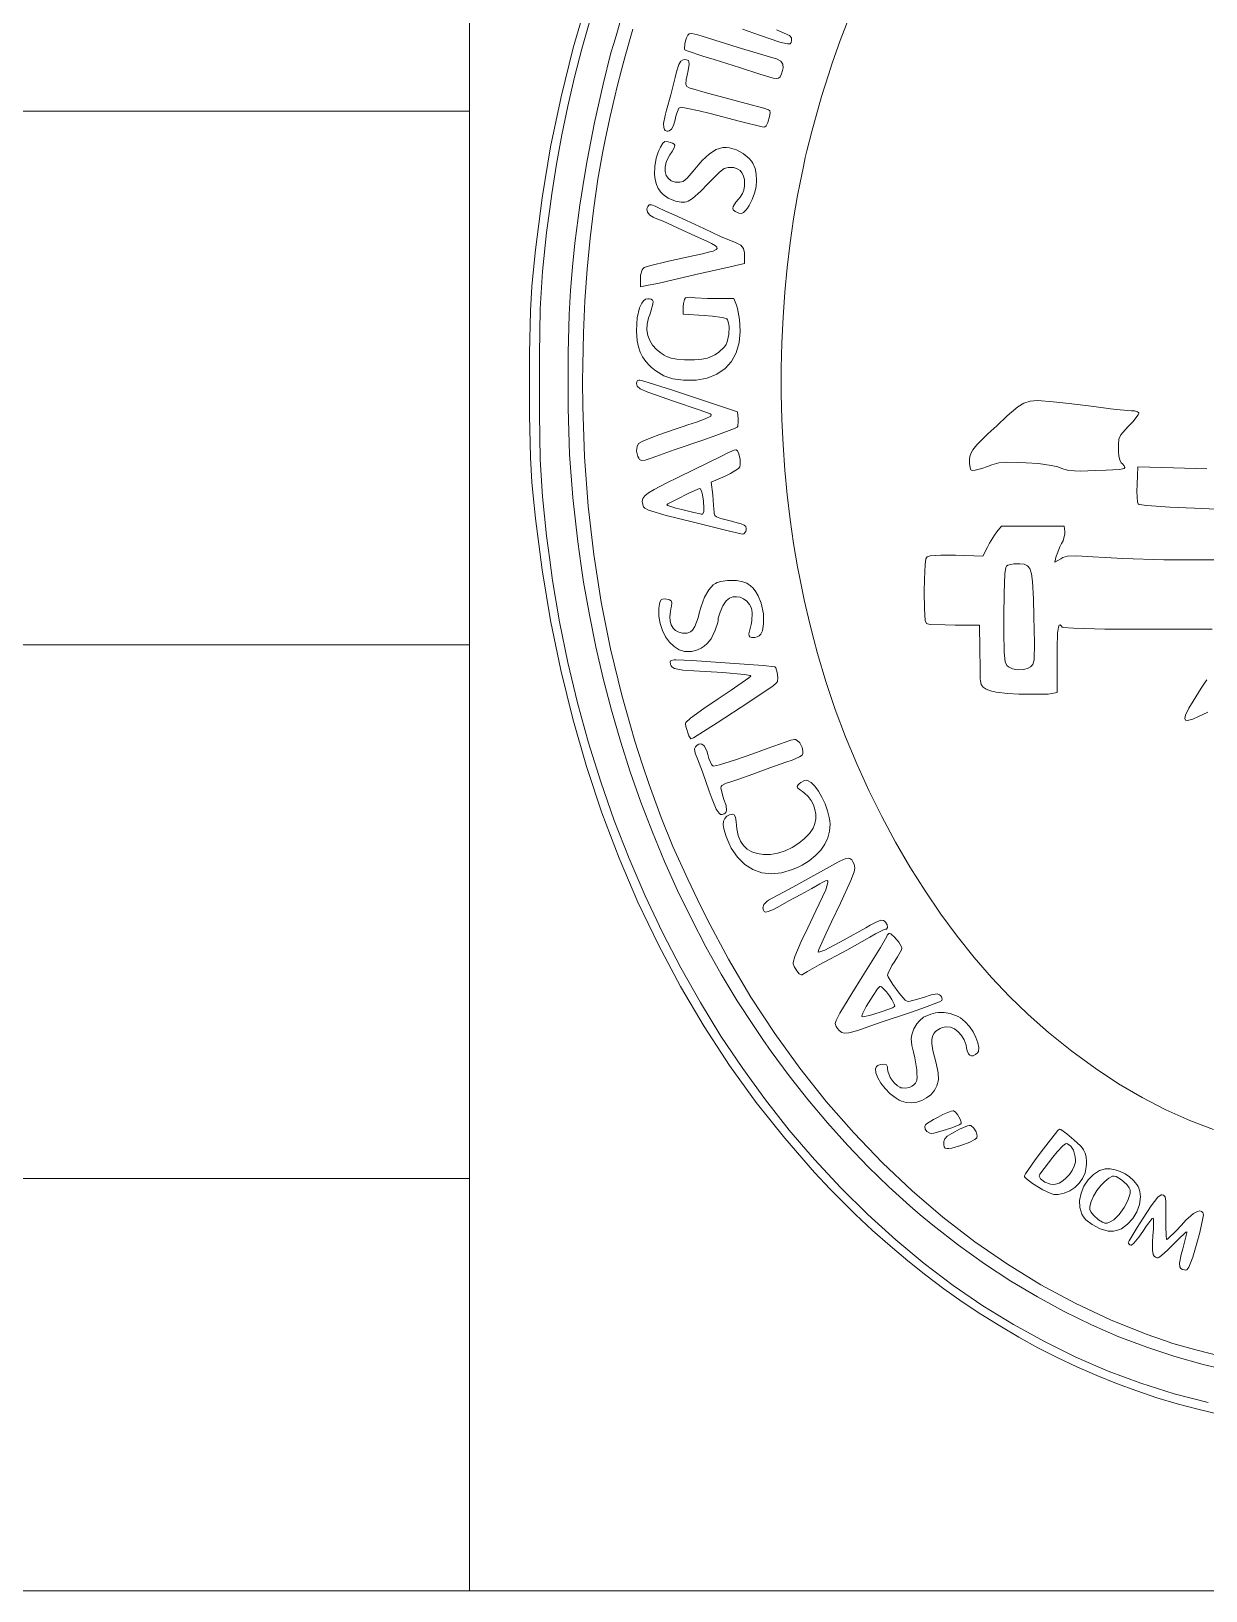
# Model space of a CAD drawing. Header units: millimetres. Extents: x 701 to 3045, y -109 to 653.
# Drawn here: x 1331.69 to 1351.11, y 20.39 to 46.19 of the extents above; entities that cross this region are included whole.
import ezdxf

# ---------------------------------------------------------------- set-up
doc = ezdxf.new("R2010")
doc.units = ezdxf.units.MM
doc.linetypes.add('XKITLINE00', pattern=[0])
doc.layers.add('G-TEXT 5', color=3, linetype='Continuous', lineweight=5)
doc.layers.add('Otro tipo de objeto', color=4, linetype='Continuous', lineweight=0)

# ---------------------------------------------------------------- blocks, each defined once
blk = doc.blocks.new('UNSA')
at = {"layer": 'G-TEXT 5', "lineweight": 0}
for points in [[(1702.078, -332.049), (1701.849, -332.837), (1701.649, -333.646), (1701.477, -334.471), (1701.338, -335.311), (1701.227, -336.168), (1701.182, -336.603), (1701.168, -336.773), (1701.148, -337.177), (1701.128, -337.88), (1701.128, -338.897), (1701.148, -339.6), (1701.168, -340.005), (1701.182, -340.174), (1701.225, -340.605), (1701.336, -341.454), (1701.475, -342.289), (1701.645, -343.107), (1701.843, -343.91), (1702.07, -344.696), (1702.324, -345.462), (1702.607, -346.21), (1702.917, -346.935), (1703.254, -347.643), (1703.62, -348.328), (1704.01, -348.991), (1704.426, -349.63), (1704.869, -350.244), (1705.338, -350.834), (1705.831, -351.4), (1706.088, -351.671), (1706.225, -351.813), (1706.504, -352.09), (1706.789, -352.354), (1707.076, -352.611), (1707.367, -352.856), (1707.664, -353.092), (1707.964, -353.316), (1708.267, -353.533), (1708.574, -353.737), (1708.885, -353.931), (1709.199, -354.117), (1709.516, -354.291), (1709.835, -354.454), (1710.159, -354.608), (1710.484, -354.75), (1710.813, -354.883), (1711.145, -355.004), (1711.478, -355.115), (1711.814, -355.216), (1712.152, -355.305), (1712.491, -355.384)], [(1712.321, -355.194), (1711.761, -355.049), (1711.214, -354.875), (1710.672, -354.675), (1710.142, -354.446), (1709.621, -354.19), (1709.11, -353.907), (1708.608, -353.597), (1708.119, -353.262), (1707.638, -352.898), (1707.169, -352.508), (1706.712, -352.094), (1706.264, -351.651), (1705.829, -351.182), (1705.617, -350.937), (1705.413, -350.697), (1705.021, -350.2), (1704.645, -349.682), (1704.287, -349.147), (1703.947, -348.591), (1703.626, -348.021), (1703.323, -347.435), (1703.038, -346.832), (1702.773, -346.218), (1702.528, -345.591), (1702.306, -344.953), (1702.102, -344.304), (1701.92, -343.645), (1701.76, -342.98), (1701.625, -342.307), (1701.51, -341.628), (1701.463, -341.286), (1701.411, -340.89), (1701.342, -340.243), (1701.306, -339.629), (1701.291, -338.879), (1701.291, -338.388), (1701.291, -337.897), (1701.306, -337.145), (1701.342, -336.528), (1701.411, -335.885), (1701.463, -335.491), (1701.496, -335.247), (1701.574, -334.758), (1701.663, -334.274), (1701.762, -333.797), (1701.872, -333.322), (1701.993, -332.854), (1702.126, -332.391)], [(1702.621, -332.425), (1702.557, -332.639), (1702.52, -332.763), (1702.472, -332.92), (1702.343, -333.434), (1702.203, -334.068), (1702.08, -334.693), (1702.035, -334.952), (1701.96, -335.431), (1701.878, -336.059), (1701.837, -336.453), (1701.807, -336.841), (1701.785, -337.236), (1701.768, -337.87), (1701.766, -338.355), (1701.768, -338.784), (1701.791, -339.546), (1701.841, -340.255), (1701.924, -340.987), (1701.981, -341.387), (1702.021, -341.656), (1702.116, -342.192), (1702.223, -342.721), (1702.345, -343.247), (1702.48, -343.766), (1702.628, -344.28), (1702.791, -344.787), (1702.965, -345.288), (1703.155, -345.781), (1703.357, -346.266), (1703.571, -346.743), (1703.8, -347.212), (1704.038, -347.671), (1704.291, -348.122), (1704.556, -348.563), (1704.833, -348.991), (1704.976, -349.201), (1705.116, -349.403), (1705.411, -349.804), (1705.722, -350.196), (1706.043, -350.58), (1706.377, -350.95), (1706.714, -351.303), (1707.058, -351.637), (1707.402, -351.95), (1707.573, -352.096), (1707.784, -352.269), (1708.206, -352.597), (1708.635, -352.904), (1709.067, -353.189), (1709.506, -353.452), (1709.948, -353.692), (1710.397, -353.911), (1710.85, -354.109), (1711.309, -354.283), (1711.772, -354.436), (1712.24, -354.568), (1712.715, -354.677)], [(1712.529, -354.43), (1712.117, -354.323), (1711.741, -354.218), (1711.6, -354.171), (1711.299, -354.066), (1710.71, -353.83), (1710.13, -353.557), (1709.564, -353.252), (1709.011, -352.912), (1708.473, -352.54), (1707.949, -352.136), (1707.442, -351.702), (1706.951, -351.239), (1706.478, -350.745), (1706.023, -350.224), (1705.589, -349.676), (1705.174, -349.102), (1704.782, -348.502), (1704.412, -347.877), (1704.065, -347.229), (1703.901, -346.895), (1703.739, -346.555), (1703.493, -346.016), (1703.299, -345.537), (1703.105, -344.993), (1702.989, -344.651), (1702.868, -344.278), (1702.652, -343.522), (1702.466, -342.758), (1702.312, -341.983), (1702.191, -341.197), (1702.098, -340.399), (1702.037, -339.586), (1702.007, -338.758), (1702.005, -338.337), (1702.007, -338.072), (1702.019, -337.541), (1702.043, -337.013), (1702.08, -336.49), (1702.128, -335.976), (1702.189, -335.479), (1702.258, -335.002), (1702.338, -334.545), (1702.383, -334.329), (1702.46, -333.971), (1702.575, -333.476), (1702.646, -333.201), (1702.704, -332.975), (1702.832, -332.528)], [(1706.395, -332.346), (1706.252, -332.716), (1706.12, -333.092), (1706.058, -333.282), (1705.946, -333.64), (1705.783, -334.218), (1705.702, -334.537), (1705.678, -334.648), (1705.649, -334.794), (1705.589, -335.087), (1705.552, -335.275), (1705.483, -335.661), (1705.427, -336.055), (1705.378, -336.459), (1705.34, -336.87), (1705.312, -337.284), (1705.291, -337.705), (1705.281, -338.125), (1705.281, -338.547), (1705.291, -338.97), (1705.312, -339.388), (1705.34, -339.805), (1705.378, -340.215), (1705.427, -340.619), (1705.483, -341.015), (1705.552, -341.401), (1705.589, -341.589), (1705.661, -341.949), (1705.752, -342.341), (1705.819, -342.6), (1705.88, -342.832), (1706.017, -343.295), (1706.173, -343.754), (1706.343, -344.207), (1706.528, -344.653), (1706.727, -345.094), (1706.941, -345.525), (1707.165, -345.945), (1707.404, -346.353), (1707.654, -346.75), (1707.913, -347.132), (1708.184, -347.497), (1708.463, -347.847), (1708.75, -348.179), (1709.045, -348.492), (1709.346, -348.785), (1709.5, -348.922), (1709.69, -349.086), (1710.072, -349.395), (1710.458, -349.676), (1710.846, -349.933), (1711.234, -350.161), (1711.626, -350.363), (1712.018, -350.539), (1712.412, -350.689)], [(1704.643, -332.526), (1704.92, -332.625), (1705.259, -332.742), (1705.384, -332.771), (1705.427, -332.769), (1705.447, -332.75), (1705.451, -332.716), (1705.451, -332.696), (1705.451, -332.672), (1705.417, -332.631), (1705.203, -332.54)], [(1712.319, -343.801), (1712.166, -343.873), (1712.071, -343.918), (1711.984, -343.94), (1711.949, -343.932), (1711.939, -343.904), (1711.949, -343.851), (1712.006, -343.734), (1712.075, -343.621), (1712.208, -343.404), (1712.273, -343.307), (1712.299, -343.267)], [(1712.39, -342.43), (1711.165, -342.43), (1710.617, -342.43), (1710.102, -342.416), (1709.934, -342.404), (1709.914, -342.398), (1709.904, -342.38), (1709.884, -342.361), (1709.868, -342.367), (1709.853, -342.4), (1709.839, -342.499), (1709.831, -342.741), (1709.831, -342.919), (1709.831, -343.475), (1709.742, -343.495), (1709.682, -343.503), (1709.386, -343.505), (1709.201, -343.501), (1709.021, -343.493), (1708.825, -343.473), (1708.73, -343.451), (1708.659, -343.423), (1708.61, -343.388), (1708.58, -343.342), (1708.566, -343.285), (1708.564, -343.253), (1708.562, -343.087), (1708.558, -342.758), (1708.55, -342.363), (1708.149, -342.363), (1707.986, -342.361), (1707.739, -342.351), (1707.695, -342.343), (1707.679, -342.335), (1707.656, -342.285), (1707.642, -342.093), (1707.64, -341.812), (1707.642, -341.605), (1707.656, -341.365), (1707.668, -341.268), (1707.675, -341.252), (1707.687, -341.238), (1707.737, -341.219), (1707.913, -341.207), (1708.156, -341.211), (1708.604, -341.225), (1708.681, -341.076), (1708.715, -341.011), (1708.8, -340.878), (1708.837, -340.827), (1708.914, -340.73), (1709.433, -340.73), (1709.948, -340.73), (1709.958, -340.817), (1709.961, -340.86), (1709.93, -340.971), (1709.904, -341.019), (1709.878, -341.072), (1709.831, -341.185), (1709.817, -341.228), (1709.793, -341.327), (1709.892, -341.268), (1709.924, -341.25), (1710.005, -341.228), (1710.155, -341.223), (1710.423, -341.236), (1710.625, -341.248), (1710.915, -341.264), (1711.594, -341.284), (1711.875, -341.286), (1712.489, -341.286)], [(1712.459, -340.449), (1712.097, -340.433), (1711.691, -340.417), (1711.311, -340.391), (1711.183, -340.371), (1711.167, -340.362), (1711.159, -340.332), (1711.149, -340.156), (1711.151, -340.039), (1711.161, -339.752), (1711.751, -339.766), (1712.299, -339.782)]]:
    blk.add_lwpolyline(points, dxfattribs=at)
for points in [[(1703.703, -332.718), (1703.691, -332.771), (1703.685, -332.852), (1703.693, -332.868), (1703.729, -332.884), (1703.988, -332.975), (1704.172, -333.031), (1704.59, -333.163), (1704.93, -333.272), (1705.039, -333.306), (1705.148, -333.335), (1705.199, -333.341), (1705.235, -333.337), (1705.261, -333.316), (1705.287, -333.266), (1705.304, -333.211), (1705.312, -333.169), (1705.31, -333.104), (1705.273, -333.058), (1705.201, -333.019), (1705.144, -333.001), (1704.572, -332.829), (1703.976, -332.641), (1703.903, -332.619), (1703.806, -332.599), (1703.761, -332.607), (1703.741, -332.625), (1703.717, -332.672), (1703.703, -332.718)], [(1703.531, -333.325), (1703.458, -333.61), (1703.39, -333.864), (1703.365, -333.953), (1703.341, -334.087), (1703.343, -334.151), (1703.353, -334.182), (1703.369, -334.202), (1703.394, -334.21), (1703.41, -334.212), (1703.434, -334.208), (1703.472, -334.179), (1703.505, -334.119), (1703.533, -334.026), (1703.545, -333.965), (1703.557, -333.913), (1703.594, -333.834), (1703.612, -333.82), (1703.628, -333.818), (1703.713, -333.83), (1703.925, -333.876), (1704.107, -333.921), (1704.608, -334.052), (1704.968, -334.141), (1705.002, -334.143), (1705.013, -334.141), (1705.031, -334.123), (1705.061, -334.068), (1705.089, -333.971), (1705.097, -333.909), (1705.093, -333.878), (1705.087, -333.87), (1705.073, -333.862), (1704.994, -333.834), (1704.703, -333.753), (1704.275, -333.642), (1704.067, -333.587), (1703.765, -333.496), (1703.723, -333.474), (1703.717, -333.464), (1703.709, -333.434), (1703.713, -333.359), (1703.729, -333.288), (1703.747, -333.211), (1703.765, -333.108), (1703.759, -333.066), (1703.749, -333.048), (1703.719, -333.033), (1703.689, -333.031), (1703.664, -333.033), (1703.626, -333.054), (1703.594, -333.114), (1703.555, -333.234), (1703.531, -333.325)], [(1703.264, -334.531), (1703.248, -334.572), (1703.22, -334.659), (1703.195, -334.794), (1703.193, -334.927), (1703.204, -335.012), (1703.224, -335.091), (1703.252, -335.16), (1703.272, -335.188), (1703.288, -335.212), (1703.333, -335.259), (1703.414, -335.317), (1703.537, -335.368), (1703.632, -335.384), (1703.693, -335.382), (1703.719, -335.376), (1703.745, -335.368), (1703.816, -335.324), (1703.957, -335.2), (1704.073, -335.081), (1704.152, -334.998), (1704.265, -334.889), (1704.342, -334.83), (1704.406, -334.81), (1704.441, -334.81), (1704.497, -334.814), (1704.566, -334.838), (1704.602, -334.863), (1704.633, -334.897), (1704.655, -334.937), (1704.673, -335.012), (1704.677, -335.073), (1704.675, -335.115), (1704.665, -335.184), (1704.643, -335.243), (1704.602, -335.301), (1704.576, -335.334), (1704.534, -335.382), (1704.487, -335.453), (1704.481, -335.489), (1704.489, -335.509), (1704.521, -335.536), (1704.558, -335.552), (1704.584, -335.564), (1704.624, -335.57), (1704.659, -335.556), (1704.697, -335.516), (1704.724, -335.481), (1704.754, -335.437), (1704.804, -335.34), (1704.841, -335.237), (1704.865, -335.129), (1704.875, -335.022), (1704.869, -334.919), (1704.849, -334.826), (1704.814, -334.741), (1704.79, -334.707), (1704.754, -334.663), (1704.655, -334.582), (1704.542, -334.519), (1704.426, -334.485), (1704.376, -334.481), (1704.317, -334.483), (1704.208, -334.515), (1704.097, -334.584), (1703.978, -334.697), (1703.911, -334.774), (1703.83, -334.871), (1703.727, -334.99), (1703.664, -335.041), (1703.608, -335.053), (1703.571, -335.053), (1703.533, -335.051), (1703.468, -335.03), (1703.42, -334.994), (1703.385, -334.941), (1703.367, -334.877), (1703.367, -334.804), (1703.385, -334.725), (1703.42, -334.642), (1703.446, -334.602), (1703.482, -334.549), (1703.523, -334.477), (1703.527, -334.444), (1703.517, -334.428), (1703.489, -334.41), (1703.456, -334.4), (1703.416, -334.39), (1703.363, -334.384), (1703.329, -334.408), (1703.29, -334.477), (1703.264, -334.531)], [(1703.072, -335.475), (1703.066, -335.499), (1703.076, -335.55), (1703.113, -335.596), (1703.169, -335.633), (1703.204, -335.647), (1703.331, -335.697), (1703.582, -335.811), (1703.858, -335.938), (1704.063, -336.031), (1704.131, -336.063), (1704.196, -336.104), (1704.216, -336.128), (1704.222, -336.148), (1704.208, -336.166), (1704.16, -336.191), (1704.101, -336.205), (1703.982, -336.235), (1703.85, -336.263), (1703.42, -336.358), (1703.109, -336.435), (1703.02, -336.463), (1703.001, -336.476), (1702.985, -336.498), (1702.961, -336.589), (1702.959, -336.643), (1702.959, -336.779), (1703.086, -336.755), (1703.246, -336.724), (1703.497, -336.668), (1703.945, -336.563), (1704.366, -336.466), (1704.677, -336.395), (1704.677, -336.265), (1704.675, -336.217), (1704.659, -336.146), (1704.614, -336.094), (1704.525, -336.047), (1704.457, -336.021), (1704.281, -335.948), (1704.002, -335.819), (1703.719, -335.687), (1703.515, -335.592), (1703.363, -335.526), (1703.248, -335.471), (1703.204, -335.451), (1703.143, -335.429), (1703.105, -335.429), (1703.082, -335.453), (1703.072, -335.475)], [(1703.709, -336.961), (1703.701, -336.965), (1703.685, -336.991), (1703.668, -337.054), (1703.666, -337.104), (1703.666, -337.234), (1704.01, -337.254), (1704.147, -337.264), (1704.309, -337.286), (1704.374, -337.302), (1704.386, -337.31), (1704.396, -337.323), (1704.408, -337.359), (1704.42, -337.438), (1704.414, -337.569), (1704.39, -337.69), (1704.37, -337.735), (1704.346, -337.773), (1704.244, -337.866), (1704.184, -337.903), (1704.143, -337.927), (1704.065, -337.959), (1703.974, -337.977), (1703.848, -337.983), (1703.763, -337.983), (1703.683, -337.983), (1703.559, -337.977), (1703.466, -337.959), (1703.39, -337.929), (1703.349, -337.907), (1703.303, -337.878), (1703.222, -337.816), (1703.157, -337.745), (1703.111, -337.668), (1703.08, -337.583), (1703.066, -337.492), (1703.07, -337.395), (1703.092, -337.294), (1703.111, -337.244), (1703.137, -337.167), (1703.165, -337.066), (1703.167, -337.021), (1703.157, -337.001), (1703.133, -336.985), (1703.102, -336.981), (1703.082, -336.979), (1703.044, -336.987), (1703.01, -337.011), (1702.979, -337.048), (1702.941, -337.13), (1702.906, -337.29), (1702.898, -337.391), (1702.892, -337.515), (1702.906, -337.674), (1702.927, -337.771), (1702.955, -337.858), (1702.995, -337.937), (1703.046, -338.012), (1703.109, -338.08), (1703.143, -338.113), (1703.21, -338.167), (1703.343, -338.248), (1703.493, -338.297), (1703.67, -338.319), (1703.778, -338.321), (1703.877, -338.319), (1704.061, -338.287), (1704.22, -338.222), (1704.354, -338.131), (1704.461, -338.012), (1704.54, -337.87), (1704.588, -337.702), (1704.604, -337.517), (1704.598, -337.415), (1704.59, -337.32), (1704.558, -337.139), (1704.542, -337.082), (1704.501, -336.973), (1704.194, -336.973), (1704.067, -336.973), (1703.862, -336.965), (1703.818, -336.957), (1703.788, -336.953), (1703.729, -336.955), (1703.709, -336.961)], [(1702.898, -338.396), (1702.904, -338.418), (1702.955, -338.462), (1703.082, -338.519), (1703.315, -338.604), (1703.487, -338.661), (1703.943, -338.814), (1704.107, -338.877), (1704.123, -338.889), (1704.119, -338.915), (1704.028, -338.962), (1703.881, -339.012), (1703.741, -339.059), (1703.666, -339.085), (1703.547, -339.127), (1703.262, -339.226), (1703.145, -339.269), (1702.997, -339.326), (1702.927, -339.368), (1702.902, -339.416), (1702.898, -339.449), (1702.896, -339.493), (1702.915, -339.582), (1702.931, -339.611), (1702.945, -339.631), (1702.977, -339.649), (1703.034, -339.643), (1703.135, -339.611), (1703.212, -339.58), (1703.517, -339.473), (1703.986, -339.311), (1704.2, -339.237), (1704.509, -339.121), (1704.552, -339.099), (1704.564, -339.081), (1704.572, -339.004), (1704.568, -338.958), (1704.558, -338.842), (1703.784, -338.584), (1703.47, -338.481), (1703.016, -338.337), (1702.949, -338.321), (1702.933, -338.321), (1702.91, -338.329), (1702.898, -338.347), (1702.896, -338.376), (1702.898, -338.396)], [(1710.029, -338.709), (1710.436, -338.758), (1710.712, -338.792), (1710.809, -338.806), (1710.997, -338.824), (1711.056, -338.826), (1711.107, -338.828), (1711.159, -338.842), (1711.177, -338.859), (1711.177, -338.867), (1711.169, -338.891), (1711.078, -339.008), (1711.01, -339.083), (1710.953, -339.142), (1710.884, -339.224), (1710.85, -339.297), (1710.842, -339.384), (1710.842, -339.447), (1710.842, -339.497), (1710.848, -339.578), (1710.864, -339.637), (1710.89, -339.683), (1710.908, -339.701), (1710.939, -339.734), (1710.951, -339.764), (1710.935, -339.778), (1710.862, -339.794), (1710.64, -339.807), (1710.458, -339.813), (1710.215, -339.821), (1710.017, -339.811), (1709.926, -339.786), (1709.882, -339.77), (1709.841, -339.754), (1709.736, -339.728), (1709.522, -339.699), (1709.322, -339.685), (1709.184, -339.679), (1708.998, -339.675), (1708.871, -339.687), (1708.754, -339.72), (1708.681, -339.746), (1708.592, -339.778), (1708.479, -339.807), (1708.43, -339.811), (1708.418, -339.807), (1708.41, -339.799), (1708.396, -339.768), (1708.386, -339.697), (1708.388, -339.631), (1708.392, -339.582), (1708.412, -339.518), (1708.439, -339.473), (1708.509, -339.388), (1708.691, -339.208), (1708.837, -339.073), (1709.009, -338.909), (1709.182, -338.76), (1709.283, -338.699), (1709.386, -338.667), (1709.51, -338.659), (1709.766, -338.679)], [(1704.319, -339.564), (1704.061, -339.691), (1703.588, -339.922), (1703.385, -340.019), (1703.183, -340.124), (1703.092, -340.181), (1703.032, -340.231), (1702.999, -340.276), (1702.989, -340.322), (1702.997, -340.373), (1703.005, -340.403), (1703.01, -340.413), (1703.03, -340.433), (1703.092, -340.468), (1703.385, -340.556), (1703.81, -340.662), (1704.428, -340.813), (1704.643, -340.862), (1704.663, -340.858), (1704.695, -340.819), (1704.703, -340.791), (1704.705, -340.769), (1704.699, -340.736), (1704.671, -340.712), (1704.618, -340.692), (1704.578, -340.682), (1704.441, -340.645), (1704.305, -340.611), (1704.269, -340.601), (1704.214, -340.579), (1704.184, -340.554), (1704.172, -340.52), (1704.172, -340.498), (1704.166, -340.389), (1704.152, -340.211), (1704.127, -340.005), (1704.354, -339.904), (1704.445, -339.859), (1704.578, -339.778), (1704.598, -339.752), (1704.606, -339.72), (1704.602, -339.629), (1704.582, -339.536), (1704.558, -339.487), (1704.54, -339.471), (1704.532, -339.469), (1704.505, -339.477), (1704.39, -339.528)], [(1703.982, -340.211), (1703.998, -340.318), (1704.002, -340.433), (1704.002, -340.494), (1703.984, -340.532), (1703.962, -340.534), (1703.945, -340.53), (1703.842, -340.504), (1703.642, -340.457), (1703.543, -340.431), (1703.41, -340.391), (1703.396, -340.379), (1703.412, -340.364), (1703.553, -340.288), (1703.747, -340.191), (1703.907, -340.118), (1703.939, -340.11), (1703.949, -340.114), (1703.972, -340.168)], [(1708.994, -341.393), (1708.984, -341.411), (1708.968, -341.515), (1708.956, -341.836), (1708.954, -342.216), (1708.954, -342.481), (1708.958, -342.812), (1708.972, -342.972), (1709.002, -343.032), (1709.029, -343.051), (1709.049, -343.065), (1709.097, -343.085), (1709.176, -343.103), (1709.285, -343.099), (1709.356, -343.075), (1709.395, -343.053), (1709.409, -343.037), (1709.429, -343.014), (1709.453, -342.937), (1709.461, -342.663), (1709.449, -342.222), (1709.441, -341.929), (1709.423, -341.642), (1709.407, -341.515), (1709.38, -341.432), (1709.342, -341.383), (1709.289, -341.359), (1709.219, -341.353), (1709.174, -341.353), (1709.118, -341.355), (1709.021, -341.377), (1708.994, -341.393)], [(1704.198, -341.676), (1704.16, -341.7), (1704.085, -341.781), (1704.018, -341.901), (1703.959, -342.054), (1703.935, -342.145), (1703.909, -342.246), (1703.858, -342.386), (1703.816, -342.448), (1703.786, -342.475), (1703.731, -342.497), (1703.687, -342.499), (1703.652, -342.497), (1703.59, -342.483), (1703.539, -342.454), (1703.499, -342.412), (1703.468, -342.359), (1703.45, -342.297), (1703.444, -342.224), (1703.452, -342.141), (1703.46, -342.097), (1703.47, -342.052), (1703.476, -341.994), (1703.466, -341.961), (1703.438, -341.945), (1703.414, -341.939), (1703.369, -341.929), (1703.323, -341.933), (1703.299, -341.947), (1703.276, -341.985), (1703.262, -342.082), (1703.262, -342.155), (1703.264, -342.218), (1703.282, -342.339), (1703.321, -342.454), (1703.373, -342.557), (1703.438, -342.648), (1703.515, -342.719), (1703.598, -342.772), (1703.687, -342.798), (1703.733, -342.802), (1703.804, -342.798), (1703.901, -342.774), (1703.959, -342.747), (1704.012, -342.713), (1704.061, -342.669), (1704.123, -342.588), (1704.158, -342.521), (1704.19, -342.448), (1704.234, -342.321), (1704.238, -342.287), (1704.24, -342.248), (1704.271, -342.149), (1704.319, -342.046), (1704.374, -341.963), (1704.4, -341.939), (1704.426, -341.921), (1704.483, -341.899), (1704.544, -341.895), (1704.604, -341.905), (1704.661, -341.931), (1704.713, -341.971), (1704.756, -342.022), (1704.788, -342.082), (1704.798, -342.117), (1704.804, -342.161), (1704.798, -342.291), (1704.784, -342.353), (1704.766, -342.422), (1704.748, -342.509), (1704.752, -342.543), (1704.764, -342.557), (1704.792, -342.566), (1704.825, -342.566), (1704.847, -342.566), (1704.883, -342.557), (1704.916, -342.539), (1704.942, -342.513), (1704.97, -342.458), (1704.988, -342.345), (1704.99, -342.268), (1704.986, -342.175), (1704.952, -342), (1704.903, -341.882), (1704.863, -341.814), (1704.816, -341.755), (1704.766, -341.709), (1704.738, -341.69), (1704.711, -341.674), (1704.649, -341.652), (1704.544, -341.63), (1704.392, -341.626), (1704.285, -341.642), (1704.224, -341.662), (1704.198, -341.676)], [(1703.454, -342.956), (1703.448, -342.97), (1703.452, -343.012), (1703.464, -343.037), (1703.474, -343.055), (1703.519, -343.079), (1703.658, -343.105), (1703.84, -343.117), (1704.319, -343.148), (1704.677, -343.18), (1704.77, -343.196), (1704.778, -343.206), (1704.748, -343.235), (1704.455, -343.439), (1704.242, -343.58), (1704.004, -343.738), (1703.782, -343.902), (1703.709, -343.97), (1703.703, -343.986), (1703.707, -344.037), (1703.759, -344.191), (1703.788, -344.243), (1703.834, -344.223), (1704.224, -343.976), (1704.744, -343.637), (1705.146, -343.364), (1705.205, -343.317), (1705.217, -343.297), (1705.223, -343.227), (1705.213, -343.144), (1705.19, -343.071), (1705.174, -343.051), (1704.982, -343.03), (1703.808, -342.95), (1703.541, -342.935), (1703.513, -342.937), (1703.464, -342.95), (1703.454, -342.956)], [(1704.81, -344.486), (1704.529, -344.587), (1704.261, -344.672), (1704.166, -344.69), (1704.152, -344.684), (1704.133, -344.664), (1704.089, -344.563), (1704.071, -344.5), (1704.052, -344.439), (1704.01, -344.358), (1703.974, -344.328), (1703.949, -344.322), (1703.923, -344.328), (1703.895, -344.344), (1703.881, -344.358), (1703.867, -344.373), (1703.852, -344.405), (1703.862, -344.478), (1703.899, -344.573), (1703.98, -344.785), (1704.093, -345.106), (1704.139, -345.234), (1704.21, -345.403), (1704.255, -345.468), (1704.281, -345.488), (1704.309, -345.49), (1704.337, -345.478), (1704.354, -345.466), (1704.366, -345.454), (1704.38, -345.422), (1704.37, -345.343), (1704.335, -345.24), (1704.311, -345.165), (1704.285, -345.048), (1704.289, -345.025), (1704.303, -345.011), (1704.372, -344.975), (1704.416, -344.961), (1704.566, -344.914), (1704.81, -344.823), (1705.093, -344.722), (1705.356, -344.627), (1705.463, -344.591), (1705.583, -344.536), (1705.627, -344.508), (1705.633, -344.5), (1705.637, -344.484), (1705.639, -344.447), (1705.625, -344.385), (1705.585, -344.308), (1705.544, -344.267), (1705.516, -344.253), (1705.502, -344.253), (1705.439, -344.265), (1705.065, -344.393), (1704.81, -344.486)], [(1705.576, -344.981), (1705.558, -344.999), (1705.542, -345.027), (1705.554, -345.054), (1705.597, -345.088), (1705.633, -345.112), (1705.665, -345.137), (1705.726, -345.193), (1705.775, -345.258), (1705.811, -345.329), (1705.837, -345.405), (1705.851, -345.482), (1705.851, -345.559), (1705.837, -345.636), (1705.825, -345.672), (1705.805, -345.717), (1705.746, -345.804), (1705.667, -345.888), (1705.57, -345.965), (1705.461, -346.032), (1705.346, -346.087), (1705.225, -346.125), (1705.106, -346.147), (1705.047, -346.149), (1704.99, -346.149), (1704.885, -346.135), (1704.796, -346.107), (1704.721, -346.062), (1704.659, -346.002), (1704.608, -345.927), (1704.572, -345.834), (1704.548, -345.727), (1704.542, -345.664), (1704.538, -345.608), (1704.525, -345.535), (1704.507, -345.496), (1704.479, -345.486), (1704.457, -345.49), (1704.428, -345.496), (1704.382, -345.519), (1704.35, -345.553), (1704.331, -345.599), (1704.325, -345.658), (1704.333, -345.727), (1704.37, -345.854), (1704.414, -345.955), (1704.457, -346.044), (1704.56, -346.196), (1704.679, -346.313), (1704.812, -346.4), (1704.96, -346.452), (1705.12, -346.469), (1705.287, -346.452), (1705.467, -346.4), (1705.558, -346.359), (1705.625, -346.327), (1705.744, -346.252), (1705.845, -346.167), (1705.932, -346.076), (1705.999, -345.977), (1706.047, -345.872), (1706.078, -345.763), (1706.086, -345.65), (1706.082, -345.593), (1706.074, -345.541), (1706.043, -345.428), (1706.003, -345.312), (1705.95, -345.203), (1705.894, -345.104), (1705.833, -345.021), (1705.773, -344.961), (1705.716, -344.926), (1705.69, -344.924), (1705.665, -344.926), (1705.603, -344.959), (1705.576, -344.981)], [(1706.175, -346.299), (1705.475, -346.687), (1705.073, -346.905), (1705.041, -346.923), (1704.994, -346.974), (1704.978, -347.03), (1704.986, -347.067), (1705.002, -347.089), (1705.013, -347.097), (1705.023, -347.099), (1705.063, -347.093), (1705.152, -347.057), (1705.225, -347.018), (1705.407, -346.917), (1705.603, -346.81), (1705.785, -346.711), (1705.916, -346.634), (1705.954, -346.612), (1706.011, -346.584), (1706.037, -346.58), (1706.047, -346.588), (1706.051, -346.612), (1706.015, -346.731), (1705.853, -347.081), (1705.718, -347.362), (1705.609, -347.588), (1705.506, -347.835), (1705.477, -347.934), (1705.477, -347.952), (1705.496, -347.997), (1705.536, -348.069), (1705.578, -348.12), (1705.609, -348.134), (1705.625, -348.134), (1705.633, -348.13), (1705.716, -348.079), (1705.906, -347.972), (1706.365, -347.726), (1706.741, -347.514), (1706.836, -347.461), (1706.979, -347.39), (1707.003, -347.382), (1707.02, -347.38), (1707.034, -347.354), (1707.028, -347.311), (1707.003, -347.267), (1706.983, -347.249), (1706.969, -347.237), (1706.925, -347.235), (1706.856, -347.259), (1706.749, -347.315), (1706.674, -347.36), (1706.32, -347.56), (1705.999, -347.726), (1705.916, -347.758), (1705.892, -347.762), (1705.89, -347.756), (1705.902, -347.716), (1706.023, -347.447), (1706.112, -347.259), (1706.258, -346.954), (1706.431, -346.58), (1706.486, -346.436), (1706.496, -346.374), (1706.486, -346.311), (1706.462, -346.268), (1706.444, -346.238), (1706.415, -346.214), (1706.391, -346.21), (1706.345, -346.216), (1706.246, -346.26), (1706.175, -346.299)], [(1707.022, -347.503), (1706.919, -347.685), (1706.617, -348.17), (1706.446, -348.443), (1706.246, -348.771), (1706.185, -348.89), (1706.173, -348.938), (1706.185, -348.987), (1706.209, -349.019), (1706.235, -349.056), (1706.282, -349.086), (1706.32, -349.096), (1706.395, -349.092), (1706.545, -349.052), (1706.648, -349.017), (1706.945, -348.912), (1707.396, -348.761), (1707.602, -348.692), (1707.893, -348.581), (1707.931, -348.559), (1707.935, -348.54), (1707.923, -348.498), (1707.907, -348.478), (1707.891, -348.464), (1707.852, -348.451), (1707.755, -348.468), (1707.628, -348.508), (1707.531, -348.538), (1707.383, -348.575), (1707.357, -348.573), (1707.327, -348.552), (1707.228, -348.439), (1707.119, -348.294), (1707.042, -348.17), (1707.034, -348.14), (1707.042, -348.11), (1707.107, -347.984), (1707.153, -347.912), (1707.2, -347.841), (1707.264, -347.724), (1707.27, -347.695), (1707.266, -347.673), (1707.218, -347.598), (1707.149, -347.514), (1707.086, -347.457), (1707.068, -347.451), (1707.056, -347.453), (1707.03, -347.483)], [(1707.064, -348.482), (1707.107, -348.544), (1707.145, -348.619), (1707.153, -348.651), (1707.149, -348.66), (1707.117, -348.68), (1706.965, -348.736), (1706.777, -348.795), (1706.636, -348.827), (1706.613, -348.825), (1706.611, -348.815), (1706.628, -348.769), (1706.684, -348.658), (1706.795, -348.476), (1706.87, -348.369), (1706.906, -348.33), (1706.917, -348.326), (1706.935, -348.336), (1707.016, -348.419)], [(1707.826, -348.765), (1707.751, -348.783), (1707.63, -348.837), (1707.559, -348.896), (1707.519, -348.943), (1707.47, -349.025), (1707.446, -349.094), (1707.436, -349.126), (1707.426, -349.189), (1707.434, -349.302), (1707.462, -349.413), (1707.485, -349.506), (1707.515, -349.703), (1707.519, -349.775), (1707.521, -349.818), (1707.515, -349.882), (1707.497, -349.925), (1707.46, -349.957), (1707.436, -349.973), (1707.394, -349.994), (1707.325, -350.006), (1707.278, -350.002), (1707.256, -349.998), (1707.238, -349.992), (1707.2, -349.969), (1707.141, -349.919), (1707.076, -349.828), (1707.038, -349.727), (1707.034, -349.68), (1707.034, -349.654), (1707.016, -349.62), (1706.979, -349.608), (1706.923, -349.614), (1706.886, -349.626), (1706.872, -349.632), (1706.852, -349.65), (1706.836, -349.686), (1706.842, -349.755), (1706.872, -349.836), (1706.925, -349.923), (1706.993, -350.014), (1707.078, -350.099), (1707.175, -350.171), (1707.226, -350.202), (1707.262, -350.222), (1707.343, -350.242), (1707.428, -350.246), (1707.515, -350.236), (1707.6, -350.208), (1707.679, -350.167), (1707.749, -350.115), (1707.806, -350.05), (1707.826, -350.014), (1707.848, -349.965), (1707.873, -349.87), (1707.869, -349.755), (1707.836, -349.595), (1707.81, -349.488), (1707.784, -349.387), (1707.765, -349.268), (1707.765, -349.203), (1707.776, -349.151), (1707.798, -349.104), (1707.83, -349.068), (1707.873, -349.036), (1707.901, -349.019), (1707.935, -349.005), (1708.004, -348.993), (1708.073, -349.001), (1708.139, -349.029), (1708.2, -349.074), (1708.255, -349.135), (1708.297, -349.209), (1708.329, -349.296), (1708.337, -349.343), (1708.348, -349.391), (1708.372, -349.442), (1708.394, -349.464), (1708.418, -349.474), (1708.445, -349.472), (1708.487, -349.452), (1708.517, -349.422), (1708.532, -349.399), (1708.54, -349.337), (1708.525, -349.258), (1708.493, -349.169), (1708.445, -349.078), (1708.384, -348.991), (1708.315, -348.91), (1708.238, -348.848), (1708.2, -348.825), (1708.158, -348.805), (1708.065, -348.773), (1707.966, -348.757), (1707.869, -348.757), (1707.826, -348.765)], [(1707.871, -350.483), (1707.794, -350.523), (1707.679, -350.596), (1707.66, -350.614), (1707.65, -350.636), (1707.654, -350.683), (1707.685, -350.723), (1707.733, -350.75), (1707.761, -350.752), (1707.798, -350.747), (1707.933, -350.711), (1708.093, -350.661), (1708.218, -350.612), (1708.244, -350.596), (1708.249, -350.59), (1708.249, -350.568), (1708.232, -350.517), (1708.188, -350.44), (1708.149, -350.398), (1708.125, -350.382), (1708.115, -350.382), (1708.083, -350.388), (1707.949, -350.442), (1707.871, -350.483)], [(1708.145, -350.725), (1708.093, -350.754), (1708.018, -350.8), (1707.978, -350.84), (1707.962, -350.885), (1707.962, -350.913), (1707.962, -350.94), (1707.968, -350.976), (1707.986, -350.994), (1708.02, -351.002), (1708.044, -351), (1708.097, -350.994), (1708.242, -350.954), (1708.39, -350.895), (1708.473, -350.853), (1708.505, -350.828), (1708.509, -350.818), (1708.515, -350.792), (1708.497, -350.727), (1708.457, -350.665), (1708.408, -350.624), (1708.386, -350.62), (1708.354, -350.628), (1708.222, -350.685), (1708.145, -350.725)], [(1709.57, -351.055), (1709.459, -351.204), (1709.308, -351.421), (1709.291, -351.455), (1709.296, -351.469), (1709.328, -351.505), (1709.423, -351.578), (1709.595, -351.683), (1709.716, -351.74), (1709.779, -351.76), (1709.801, -351.762), (1709.851, -351.76), (1709.95, -351.74), (1710.041, -351.702), (1710.124, -351.645), (1710.195, -351.576), (1710.252, -351.495), (1710.292, -351.404), (1710.312, -351.307), (1710.316, -351.257), (1710.316, -351.214), (1710.31, -351.142), (1710.294, -351.079), (1710.266, -351.022), (1710.248, -350.998), (1710.215, -350.958), (1710.108, -350.857), (1709.989, -350.758), (1709.894, -350.691), (1709.872, -350.685), (1709.845, -350.707), (1709.684, -350.907)], [(1710.08, -350.994), (1710.102, -351.03), (1710.13, -351.142), (1710.134, -351.196), (1710.132, -351.229), (1710.114, -351.295), (1710.082, -351.364), (1710.037, -351.429), (1709.983, -351.487), (1709.924, -351.536), (1709.863, -351.572), (1709.803, -351.592), (1709.773, -351.594), (1709.722, -351.59), (1709.629, -351.558), (1709.56, -351.505), (1709.538, -351.461), (1709.54, -351.435), (1709.548, -351.423), (1709.617, -351.334), (1709.76, -351.146), (1709.833, -351.055), (1709.928, -350.958), (1709.971, -350.923), (1709.983, -350.919), (1710.005, -350.923), (1710.058, -350.964)], [(1710.589, -351.348), (1710.533, -351.366), (1710.429, -351.431), (1710.343, -351.518), (1710.274, -351.623), (1710.227, -351.74), (1710.203, -351.861), (1710.207, -351.978), (1710.239, -352.086), (1710.268, -352.132), (1710.304, -352.177), (1710.411, -352.257), (1710.543, -352.326), (1710.674, -352.364), (1710.731, -352.369), (1710.759, -352.369), (1710.813, -352.356), (1710.896, -352.326), (1710.995, -352.253), (1711.08, -352.156), (1711.147, -352.045), (1711.191, -351.924), (1711.208, -351.801), (1711.198, -351.712), (1711.179, -351.657), (1711.167, -351.631), (1711.149, -351.596), (1711.094, -351.53), (1711.028, -351.471), (1710.953, -351.421), (1710.87, -351.38), (1710.787, -351.352), (1710.704, -351.338), (1710.625, -351.34)], [(1710.939, -351.556), (1710.981, -351.596), (1711.022, -351.651), (1711.036, -351.685), (1711.038, -351.742), (1711.005, -351.845), (1710.973, -351.914), (1710.939, -351.976), (1710.856, -352.09), (1710.765, -352.179), (1710.698, -352.219), (1710.658, -352.233), (1710.64, -352.233), (1710.621, -352.233), (1710.581, -352.219), (1710.514, -352.181), (1710.429, -352.104), (1710.387, -352.045), (1710.371, -352.011), (1710.369, -351.995), (1710.371, -351.958), (1710.393, -351.875), (1710.433, -351.786), (1710.488, -351.697), (1710.551, -351.615), (1710.617, -351.544), (1710.684, -351.491), (1710.747, -351.461), (1710.773, -351.459), (1710.803, -351.465), (1710.894, -351.518)], [(1711.252, -352.15), (1711.153, -352.306), (1711.02, -352.528), (1711.005, -352.561), (1711.01, -352.571), (1711.032, -352.591), (1711.05, -352.597), (1711.06, -352.595), (1711.098, -352.563), (1711.181, -352.466), (1711.246, -352.373), (1711.305, -352.28), (1711.398, -352.158), (1711.414, -352.15), (1711.42, -352.17), (1711.42, -352.33), (1711.41, -352.443), (1711.404, -352.54), (1711.404, -352.682), (1711.416, -352.749), (1711.432, -352.779), (1711.452, -352.797), (1711.478, -352.805), (1711.495, -352.807), (1711.507, -352.803), (1711.553, -352.769), (1711.66, -352.672), (1711.747, -352.585), (1711.832, -352.496), (1711.953, -352.383), (1711.97, -352.375), (1711.97, -352.395), (1711.935, -352.546), (1711.905, -352.656), (1711.879, -352.753), (1711.852, -352.892), (1711.858, -352.955), (1711.873, -352.983), (1711.897, -353.001), (1711.931, -353.007), (1711.953, -353.009), (1711.97, -353.005), (1712.006, -352.963), (1712.069, -352.797), (1712.135, -352.567), (1712.184, -352.389), (1712.232, -352.179), (1712.245, -352.096), (1712.242, -352.079), (1712.234, -352.061), (1712.214, -352.039), (1712.184, -352.031), (1712.147, -352.039), (1712.079, -352.077), (1711.957, -352.187), (1711.883, -352.267), (1711.796, -352.36), (1711.664, -352.49), (1711.64, -352.504), (1711.634, -352.498), (1711.628, -352.443), (1711.622, -352.286), (1711.622, -352.14), (1711.626, -352.021), (1711.626, -351.871), (1711.616, -351.799), (1711.588, -351.772), (1711.565, -351.768), (1711.545, -351.768), (1711.495, -351.805), (1711.381, -351.95), (1711.252, -352.15)]]:
    blk.add_lwpolyline(points, close=True, dxfattribs=at)

msp = doc.modelspace()

# ---------------------------------------------------------------- linework, layer by layer
at = {"layer": 'Otro tipo de objeto', "linetype": 'XKITLINE00', "lineweight": 0}
for p, q in [((1338.94, 20.393), (1338.94, 62.526)), ((1275.515, 44.869), (1338.94, 44.869)), ((1275.515, 36.041), (1338.94, 36.041)), ((1275.515, 27.212), (1338.94, 27.212)), ((1275.515, 20.393), (1368.686, 20.393))]:
    msp.add_line(p, q, dxfattribs=at)

# ---------------------------------------------------------------- block references
at = {"xscale": 1.002374792047511, "yscale": 1.002374792047511, "zscale": 1.002374792047511}
msp.add_blockref('UNSA', (-365.237, 379.546), dxfattribs=at)

doc.saveas('drawing.dxf')
